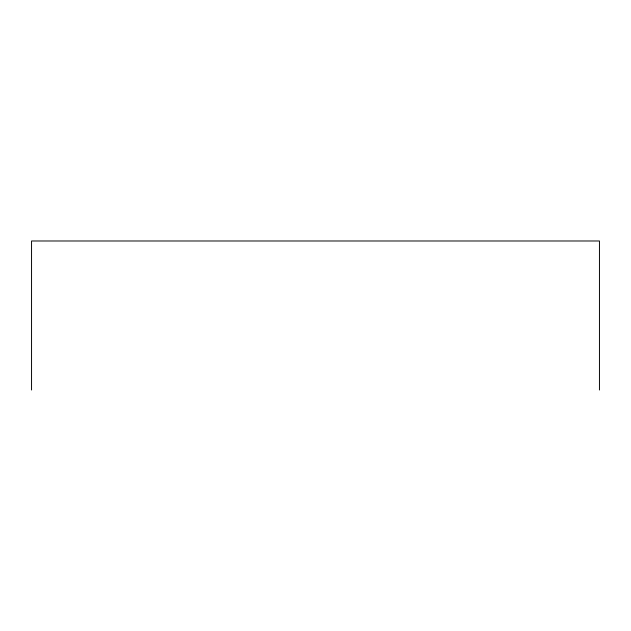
<?xml version="1.0" encoding="UTF-8"?>
<svg xmlns="http://www.w3.org/2000/svg" width="631" height="631" viewBox="0 0 631 631"><rect width="100%" height="100%" fill="white"/><g stroke="black" fill="none" stroke-linecap="round" stroke-linejoin="round"><path stroke-width="0.95" d="M599.45 390.013L599.45 240.987L31.55 240.987L31.55 390.013"/></g></svg>
